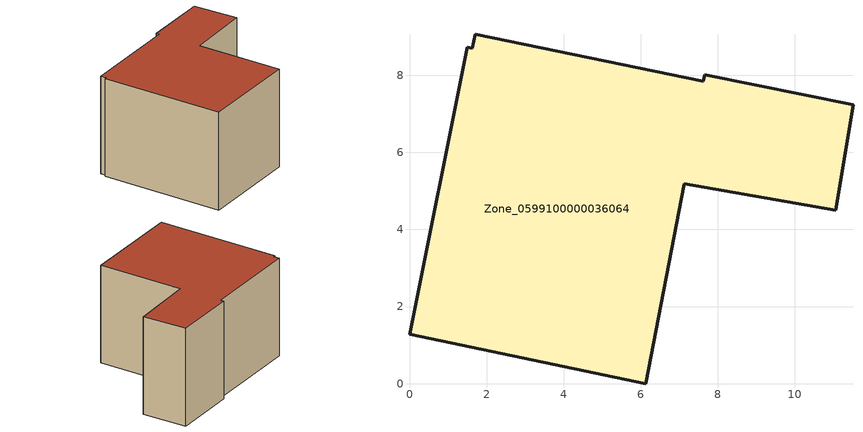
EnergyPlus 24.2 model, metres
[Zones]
Zone_0599100000036064
 floor ground (C_G): 7.13,5.19 6.13,0 0,1.28 1.5,8.72 1.63,8.7 1.7,9.06 7.63,7.85 7.66,8.02 11.51,7.24 11.06,4.5 z0
 wall outside (C_F): 1.5,8.72 0,1.28 6.13,0 7.13,5.19 11.06,4.5 11.51,7.24 7.66,8.02 7.63,7.85 1.7,9.06 1.63,8.7 1.5,8.72 z0:6.21
 roof outside (C_R): 7.66,8.02 7.63,7.85 1.7,9.06 1.63,8.7 1.5,8.72 0,1.28 6.13,0 7.13,5.19 11.06,4.5 11.51,7.24 z6.21
[BUILDING]
Pand.0599100000036064: North Axis=0; Terrain=City; Loads Convergence Tolerance Value=0.04; Temperature Convergence Tolerance Value=0.4; Solar Distribution=FullExterior; Maximum Number of Warmup Days=25; Minimum Number of Warmup Days=1
[Site:Location]
Rotterdam.The.Hague.AP_ZH_NLD Design_Conditions: Latitude=51.96; Longitude=4.45; Time Zone=1; Elevation=-4.5
[SITE:GROUNDTEMPERATURE:BUILDINGSURFACE]
18, 18, 18, 18, 18, 18, 18, 18, 18, 18, 18, 18
[MATERIAL] Thermal Absorptance=0.9; Solar Absorptance=0.7; Visible Absorptance=0.7
Name | Roughness | Thickness | Conductivity | Density | Specific Heat
G.TI.1946 | MediumSmooth | 0.15 | 1 | 540 | 1210
F.TI.1946 | Rough | 0.3 | 0.857143 | 1920 | 840
R.TI.1946 | MediumRough | 0.2 | 0.1 | 1500 | 1000
[CONSTRUCTION]
C_G: G.TI.1946
C_F: F.TI.1946
C_R: R.TI.1946
[ZONE]
Zone_0599100000036064: Type=1; Multiplier=1; Ceiling Height=Autocalculate; Volume=Autocalculate; Floor Area=autocalculate; Part of Total Floor Area=Yes
[ZONEINFILTRATION:DESIGNFLOWRATE]
Infil_Zone_0599100000036064: Zone or ZoneList or Space or SpaceList=Zone_0599100000036064; Schedule=AlwaysOn; Design Flow Rate Calculation Method=Flow/Area; Flow Rate per Floor Area=0.003; Constant Term Coefficient=1; Temperature Term Coefficient=0; Velocity Term Coefficient=0; Velocity Squared Term Coefficient=0
[HVACTEMPLATE:ZONE:IDEALLOADSAIRSYSTEM]
Zone_0599100000036064: Maximum Heating Supply Air Temperature=50; Minimum Cooling Supply Air Temperature=13; Maximum Heating Supply Air Humidity Ratio=0.0156; Minimum Cooling Supply Air Humidity Ratio=0.0077; Heating Limit=NoLimit; Cooling Limit=NoLimit; Dehumidification Control Type=ConstantSensibleHeatRatio; Cooling Sensible Heat Ratio=0.7; Dehumidification Setpoint=60; Humidification Control Type=None; Humidification Setpoint=30; Outdoor Air Method=None; Outdoor Air Flow Rate per Person=0.00944; Outdoor Air Flow Rate per Zone Floor Area=0; Outdoor Air Flow Rate per Zone=0; Demand Controlled Ventilation Type=None; Outdoor Air Economizer Type=NoEconomizer; Heat Recovery Type=None; Sensible Heat Recovery Effectiveness=0.7; Latent Heat Recovery Effectiveness=0.65
[ZONECONTROL:THERMOSTAT]
ThermostatControl_Zone_0599100000036064: Zone or ZoneList=Zone_0599100000036064; Control Type Schedule=DualSetpointControlType; Control 1=Thermostat_Zone_0599100000036064; Temperature Difference Between Cutout And Setpoint=0
[THERMOSTATSETPOINT:DUALSETPOINT]
Thermostat_Zone_0599100000036064: Heating Setpoint Temperature Schedule=HeatingSetpoint_Zone_0599100000036064; Cooling Setpoint Temperature Schedule=CoolingSetpoint_Zone_0599100000036064
[SCHEDULE:COMPACT]
HeatingSetpoint_Zone_0599100000036064: Through: 12/31, For: AllDays, Until: 24:00, 21
CoolingSetpoint_Zone_0599100000036064: Through: 12/31, For: AllDays, Until: 24:00, 24
DualSetpointControlType: Through: 12/31, For: AllDays, Until: 24:00, 4
AlwaysOn: Through: 12/31, For: AllDays, Until: 24:00, 1
